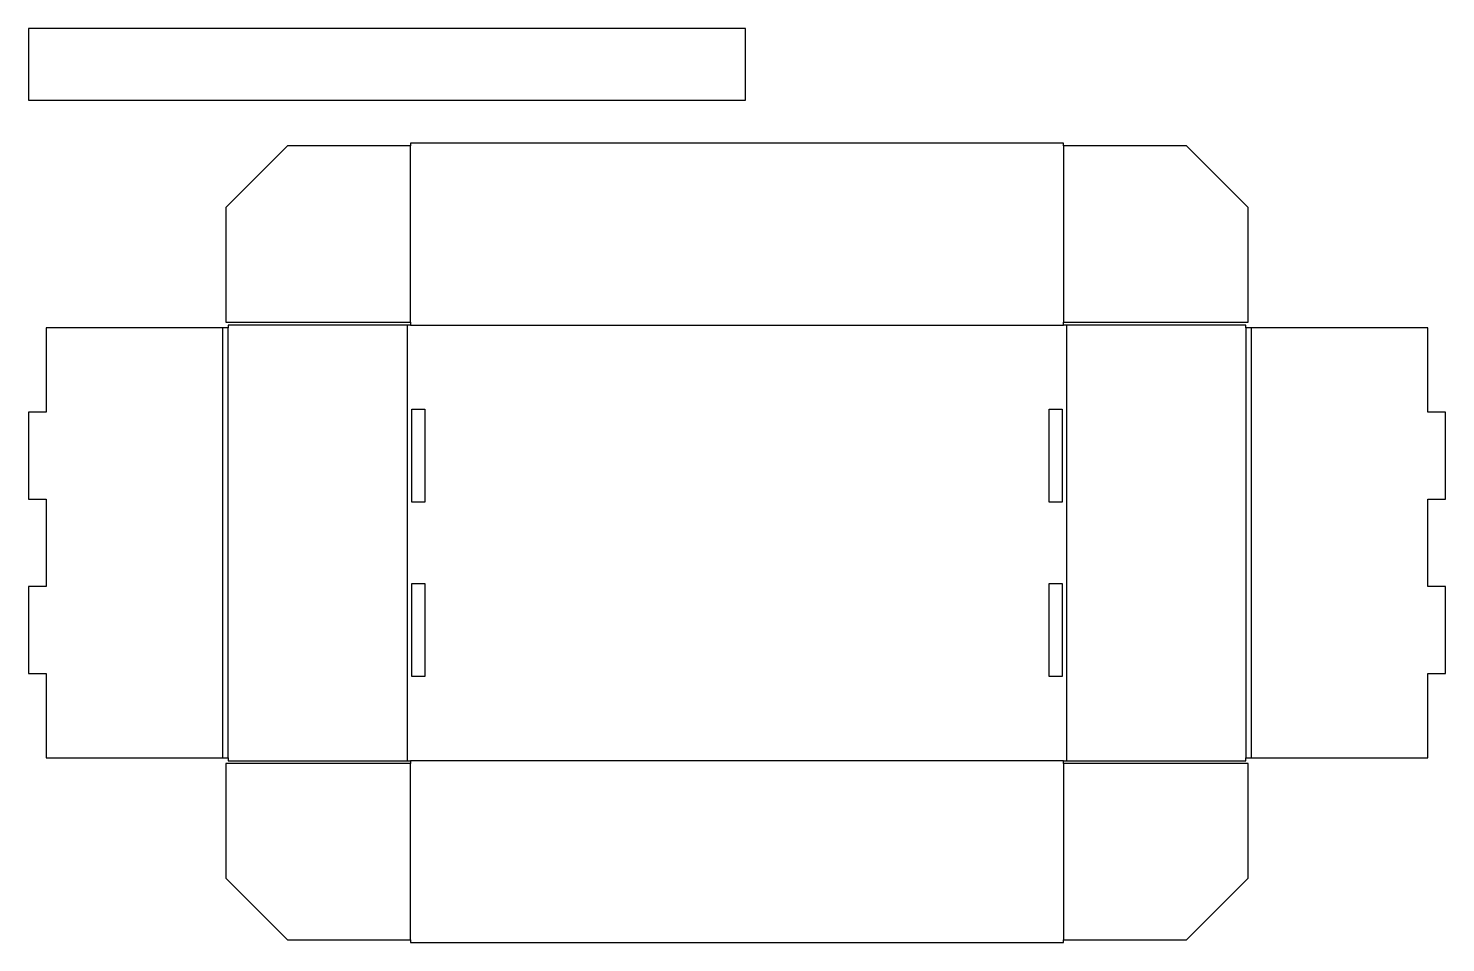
# Model space of a CAD drawing. Header units: millimetres. Extents: x 5 to 203, y 5 to 133.
import ezdxf

# ---------------------------------------------------------------- set-up
doc = ezdxf.new("R2010")
doc.units = ezdxf.units.MM
for name, color, linetype in [('CREASE', 5, 'CONTINUOUS'), ('CUT', 1, 'CONTINUOUS'), ('ENGRAVE', 7, 'CONTINUOUS')]:
    doc.layers.add(name, color=color, linetype=linetype)

msp = doc.modelspace()

# ---------------------------------------------------------------- linework, layer by layer
at = {"layer": 'CREASE'}
for points in [[(58.28, 91.54), (58.28, 116.12)], [(149.38, 116.12), (149.38, 91.54)], [(57.88, 30.38), (57.88, 91.14)], [(58.28, 91.14), (149.38, 91.14)], [(149.78, 91.14), (149.78, 30.38)], [(32.12, 30.78), (32.12, 90.74)], [(32.88, 30.78), (32.88, 90.74)], [(174.78, 90.74), (174.78, 30.78)], [(175.54, 90.74), (175.54, 30.78)], [(149.38, 30.38), (58.28, 30.38)], [(58.28, 5.4), (58.28, 29.98)], [(149.38, 29.98), (149.38, 5.4)]]:
    msp.add_lwpolyline(points, dxfattribs=at)
at = {"layer": 'CUT'}
for points in [[(58.28, 30.38), (58.28, 29.98), (32.52, 29.98), (32.52, 14.003), (41.123, 5.4), (58.28, 5.4), (58.28, 5), (149.38, 5), (149.38, 5.4), (166.537, 5.4), (175.14, 14.003), (175.14, 29.98), (149.38, 29.98), (149.38, 30.38), (174.78, 30.38), (174.78, 30.78), (200.16, 30.78), (200.16, 42.532), (202.66, 42.532), (202.66, 54.684), (200.16, 54.684), (200.16, 66.836), (202.66, 66.836), (202.66, 78.988), (200.16, 78.988), (200.16, 90.74), (174.78, 90.74), (174.78, 91.14), (149.38, 91.14), (149.38, 91.54), (175.14, 91.54), (175.14, 107.517), (166.537, 116.12), (149.38, 116.12), (149.38, 116.52), (58.28, 116.52), (58.28, 116.12), (41.123, 116.12), (32.52, 107.517), (32.52, 91.54), (58.28, 91.54), (58.28, 91.14), (32.88, 91.14), (32.88, 90.74), (7.5, 90.74), (7.5, 78.988), (5, 78.988), (5, 66.836), (7.5, 66.836), (7.5, 54.684), (5, 54.684), (5, 42.532), (7.5, 42.532), (7.5, 30.78), (32.88, 30.78), (32.88, 30.38)], [(58.48, 79.388), (60.28, 79.388), (60.28, 66.436), (58.48, 66.436)], [(149.18, 66.436), (147.38, 66.436), (147.38, 79.388), (149.18, 79.388)], [(58.48, 55.084), (60.28, 55.084), (60.28, 42.132), (58.48, 42.132)], [(149.18, 42.132), (147.38, 42.132), (147.38, 55.084), (149.18, 55.084)]]:
    msp.add_lwpolyline(points, close=True, dxfattribs=at)
at = {"layer": 'ENGRAVE'}
msp.add_lwpolyline([(5, 122.52), (105, 122.52), (105, 132.52), (5, 132.52)], close=True, dxfattribs=at)

doc.saveas('drawing.dxf')
